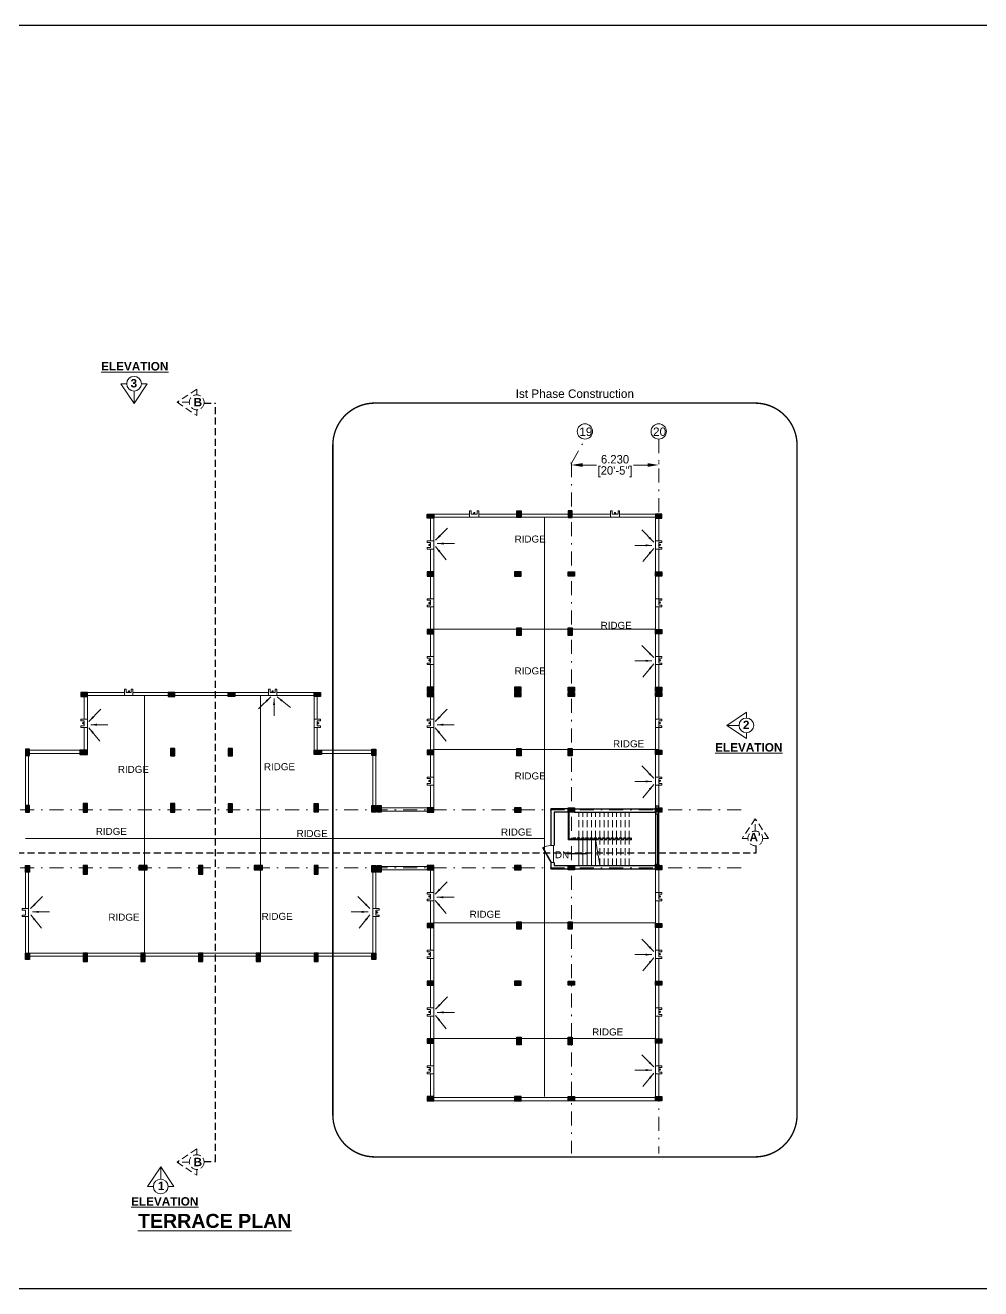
# Model space of a CAD drawing. Header units: millimetres. Extents: x 3614 to 12428, y -844 to 6844.
# Drawn here: x 5849.7 to 5917.8, y -352.7 to -262.7 of the extents above; entities that cross this region are included whole.
import ezdxf

# ---------------------------------------------------------------- set-up
doc = ezdxf.new("R2010")
doc.units = ezdxf.units.MM
doc.header["$LTSCALE"] = 40
doc.header["$MEASUREMENT"] = 0
doc.header["$PDMODE"] = 32
doc.header["$PDSIZE"] = 0.02
for name, pattern in [('CENTER2', [1.125, 0.75, -0.125, 0.125, -0.125]), ('DASHDOT', [1, 0.5, -0.25, 0, -0.25]), ('DASHED2', [0.375, 0.25, -0.125])]:
    doc.linetypes.add(name, pattern=pattern)
doc.layers.get('0').update_dxf_attribs({"linetype": 'CONTINUOUS', "lineweight": 20})
doc.layers.get('Defpoints').update_dxf_attribs({"linetype": 'CONTINUOUS', "lineweight": 20})
for name, color, linetype, lineweight in [('Beam', 254, 'CONTINUOUS', 25), ('Column', 252, 'CONTINUOUS', 30), ('Column Hatch', 253, 'CONTINUOUS', 13), ('Dim', 220, 'CONTINUOUS', 15), ('Door', 54, 'CONTINUOUS', 18), ('E1', 7, 'CONTINUOUS', 20), ('GRID', 134, 'DASHDOT', 13), ('GRID TEXT', 134, 'CENTER2', 13), ('Railing', 23, 'CONTINUOUS', 18), ('RIDGE', 255, 'CONTINUOUS', 15), ('Section', 72, 'DASHED2', 30), ('SLOP', 232, 'CONTINUOUS', 18), ('Stair', 1, 'CONTINUOUS', 15), ('TEXT', 7, 'CONTINUOUS', 20), ('title', 7, 'CONTINUOUS', 35), ('Wall', 7, 'CONTINUOUS', 30), ('Window', 150, 'CONTINUOUS', 15), ('Window-Wall', 7, 'CONTINUOUS', 18)]:
    doc.layers.add(name, color=color, linetype=linetype, lineweight=lineweight)
doc.styles.add('DIM', font='arial.ttf')
doc.styles.add('L120', font='simplex.shx', dxfattribs={"height": 1})
doc.styles.get("Standard").update_dxf_attribs({"font": 'txt.shx', "height": 0.03937})
doc.styles.add('Tabrej', font='GOTHIC.TTF')
doc.styles.add('Tabrej.', font='GOTHIC.TTF', dxfattribs={"height": 1})
doc.dimstyles.get("Standard").update_dxf_attribs({"dimtxt": 0.18, "dimasz": 0.18, "dimexe": 0.18, "dimexo": 0.0625, "dimgap": 0.09, "dimtad": 0, "dimtih": 1, "dimtoh": 1, "dimdec": 4, "dimzin": 0, "dimdsep": 46, "dimtxsty": 'Standard', "dimcen": 0.09, "dimadec": 0, "dimazin": 0, "dimtfac": 1, "dimtdec": 4, "dimtofl": 0, "dimtmove": 0, "dimatfit": 3, "dimfxl": 0, "dimtolj": 1, "dimtzin": 0, "dimarcsym": 0})
doc.dimstyles.new('Tabrej', dxfattribs={"dimtxt": 0.5, "dimasz": 0.45, "dimexe": 0.18, "dimexo": 0.0625, "dimgap": 0.09, "dimtad": 0, "dimdec": 3, "dimzin": 0, "dimdsep": 46, "dimtxsty": 'Tabrej', "dimcen": 0, "dimclrd": 256, "dimclre": 256, "dimclrt": 7, "dimaunit": 1, "dimadec": 3, "dimazin": 0, "dimtfac": 1, "dimtdec": 3, "dimtofl": 0, "dimtmove": 0, "dimatfit": 3, "dimfxl": 0, "dimtolj": 1, "dimtzin": 0, "dimlwd": -1, "dimlwe": -1, "dimarcsym": 0})

# ---------------------------------------------------------------- blocks, each defined once
blk = doc.blocks.new('COLUMN 546')
at = {"layer": 'Column Hatch'}
h = blk.add_hatch(color=0, dxfattribs=at)
h.dxf.hatch_style = 1
h.paths.add_polyline_path([(0, 0), (0.3, 0), (0.3, 0.46), (0, 0.46)])
at = {"layer": 'Column'}
for p, q in [((0.3, 0.46), (0, 0.46)), ((0, 0.46), (0, 0)), ((0, 0), (0.3, 0)), ((0.3, 0), (0.3, 0.46))]:
    blk.add_line(p, q, dxfattribs=at)
blk = doc.blocks.new('COLM 530')
at = {"layer": 'Column Hatch'}
h = blk.add_hatch(color=0, dxfattribs=at)
h.dxf.hatch_style = 1
h.paths.add_polyline_path([(5443.518, -633.795), (5443.218, -633.795), (5443.218, -634.325), (5443.518, -634.325)])
at = {"layer": 'Column'}
for p, q in [((5443.518, -633.795), (5443.218, -633.795)), ((5443.218, -633.795), (5443.218, -634.325)), ((5443.518, -634.325), (5443.518, -633.795)), ((5443.218, -634.325), (5443.518, -634.325))]:
    blk.add_line(p, q, dxfattribs=at)
blk = doc.blocks.new('colm 600')
at = {"layer": 'Column Hatch'}
h = blk.add_hatch(color=0, dxfattribs=at)
h.dxf.hatch_style = 1
h.paths.add_polyline_path([(5460.775, -628.796), (5460.475, -628.796), (5460.475, -629.396), (5460.775, -629.396)])
at = {"layer": 'Column'}
for p, q in [((5460.775, -628.796), (5460.475, -628.796)), ((5460.475, -628.796), (5460.475, -629.396)), ((5460.775, -629.396), (5460.775, -628.796)), ((5460.475, -629.396), (5460.775, -629.396))]:
    blk.add_line(p, q, dxfattribs=at)
blk = doc.blocks.new('*U18')
for p, q in [((0, 0), (0, -6)), ((40, 0), (40, -6))]:
    blk.add_line(p, q)
blk.add_lwpolyline([(0, 0), (34.6, 20), (35.5, 18.5), (0.9, -1.5)], close=True)
blk.add_arc((0, 0), 40, 0, 30)
blk = doc.blocks.new('DOOR1')
at = {"layer": 'Door'}
blk.add_line((0, 0), (1.2, 0), dxfattribs=at)
at = {"layer": 'Door', "xscale": 0.0300000000000013, "yscale": 0.0300000000000013, "zscale": 0.0300000000000013}
blk.add_blockref('*U18', (0, 0.18), dxfattribs=at)
blk = doc.blocks.new('*D65')
at = {"layer": 'Defpoints', "color": 0, "ltscale": 0.05, "transparency": 16777216}
for p in [(5888.601, -294.03), (5894.831, -294.03), (5894.831, -294.03)]:
    blk.add_point(p, dxfattribs=at)
at = {"layer": 'Dim', "ltscale": 0.05, "transparency": 16777216}
for p, q in [((5888.601, -293.967), (5888.601, -293.85)), ((5889.401, -294.03), (5890.407, -294.03)), ((5894.031, -294.03), (5893.026, -294.03)), ((5894.831, -293.967), (5894.831, -293.85))]:
    blk.add_line(p, q, dxfattribs=at)
for points in [[(5889.401, -293.896), (5889.401, -294.163), (5888.601, -294.03)], [(5894.031, -293.896), (5894.031, -294.163), (5894.831, -294.03)]]:
    blk.add_solid(points, dxfattribs=at)
at = {"layer": 'Dim', "color": 7, "lineweight": 18, "ltscale": 0.05, "transparency": 16777216, "char_height": 0.6, "attachment_point": 5, "style": 'Tabrej'}
for s, insert in [('\\A1;6.230', (5891.716, -293.625)), ('\\A1;[20\'-5"]', (5891.716, -294.508))]:
    blk.add_mtext(s, dxfattribs=dict(at, insert=insert))
blk = doc.blocks.new('drt')
at = {"layer": 'TEXT', "ltscale": 0.05}
for p, q in [((43.454, 26.367), (43.042, 26.367)), ((43.98, 24.969), (43.042, 26.367)), ((44.919, 26.367), (43.98, 24.969)), ((44.919, 26.367), (44.506, 26.367)), ((43.98, 25.841), (43.98, 24.969)), ((86.231, 2.02), (87.63, 2.959)), ((87.63, 2.546), (87.63, 2.959)), ((7.106, 2.255), (7.106, 2.667)), ((8.505, 1.729), (7.106, 2.667)), ((87.104, 2.02), (86.231, 2.02)), ((87.63, 1.082), (86.231, 2.02)), ((7.106, 0.79), (8.505, 1.729)), ((7.106, 0.79), (7.106, 1.203)), ((7.632, 1.729), (8.505, 1.729)), ((87.63, 1.082), (87.63, 1.494)), ((44.942, -30.84), (45.881, -29.442)), ((45.881, -30.314), (45.881, -29.442)), ((45.881, -29.442), (46.819, -30.84)), ((44.942, -30.84), (45.355, -30.84)), ((46.407, -30.84), (46.819, -30.84))]:
    blk.add_line(p, q, dxfattribs=at)
for centre in [(43.98, 26.367), (7.106, 1.729), (87.63, 2.02), (45.881, -30.84)]:
    blk.add_circle(centre, 0.526, dxfattribs=at)
at = {"layer": 'TEXT', "char_height": 0.6, "attachment_point": 1, "style": 'Tabrej.'}
for s, insert in [('{\\fArial|b1|i0|c0|p34;\\LELEVATION }', (41.63, 27.914)), ('{\\fArial|b1|i0|c0|p34;3}', (43.732, 26.705)), ('{\\fArial|b1|i0|c0|p34;2}', (87.382, 2.358)), ('{\\fArial|b1|i0|c0|p34;\\LELEVATION }', (4.487, 0.133)), ('{\\fArial|b1|i0|c0|p34;\\LELEVATION }', (85.399, 0.756)), ('{\\fArial|b1|i0|c0|p34;\\LELEVATION }', (43.767, -31.598))]:
    blk.add_mtext_dynamic_manual_height_columns(s, width=20.54056, gutter_width=5, heights=[0], dxfattribs=dict(at, insert=insert))
for s, insert, rotation in [('{\\fArial|b1|i0|c0|p34;4}', (6.865, 2.063), 1.0017), ('{\\fArial|b1|i0|c0|p34;1}', (45.684, -30.492), 359.4813)]:
    blk.add_mtext_dynamic_manual_height_columns(s, width=20.54056, gutter_width=5, heights=[0], dxfattribs=dict(at, insert=insert, rotation=rotation))
blk = doc.blocks.new('BDHVBFH')
at = {"layer": 'Section', "color": 7, "linetype": 'ByBlock', "lineweight": 20, "ltscale": 0.05}
for p, q in [((5432.399, -574.787), (5431.461, -576.186)), ((5432.399, -575.66), (5432.399, -574.787)), ((5433.338, -576.186), (5432.399, -574.787)), ((5431.873, -576.186), (5431.461, -576.186)), ((5433.338, -576.186), (5432.925, -576.186))]:
    blk.add_line(p, q, dxfattribs=at)
blk.add_circle((5432.399, -576.186), 0.526, dxfattribs=at)
blk = doc.blocks.new('SECT BB')
at = {"layer": 'Section', "ltscale": 0.05}
for p, q in [((5469.946, -289.614), (5470.752, -289.614)), ((5470.752, -343.655), (5470.752, -289.614)), ((5469.946, -343.655), (5470.752, -343.655))]:
    blk.add_line(p, q, dxfattribs=at)
at = {"layer": 'Section', "rotation": 90}
for p in [(4893.237, -5721.963), (4893.237, -5776.106)]:
    blk.add_blockref('BDHVBFH', p, dxfattribs=at)
at = {"layer": 'Section', "char_height": 0.6, "attachment_point": 1, "rotation": 1.0017, "style": 'Tabrej'}
for insert in [(5469.197, -289.257), (5469.197, -343.405)]:
    blk.add_mtext_dynamic_manual_height_columns('{\\fArial|b1|i0|c0|p34;B}', width=20.54056, gutter_width=5, heights=[0], dxfattribs=dict(at, insert=insert))
blk = doc.blocks.new('SEC AA')
at = {"layer": 'Section', "ltscale": 0.05}
for p, q in [((5428.116, -321.664), (5428.116, -321.164)), ((5509.295, -321.664), (5509.295, -321.164)), ((5428.116, -321.664), (5509.295, -321.664))]:
    blk.add_line(p, q, dxfattribs=at)
at = {"layer": 'Section'}
for p in [(-4.334, 255.545), (76.844, 255.545)]:
    blk.add_blockref('BDHVBFH', p, dxfattribs=at)
at = {"layer": 'Section', "char_height": 0.6, "attachment_point": 1, "rotation": 1.0017, "style": 'Tabrej'}
for s, insert in [('{\\fArial|b1|i0|c0|p34;A}', (5427.753, -320.249)), ("{\\fArial|b1|i0|c0|p34;A'}", (5508.818, -320.249))]:
    blk.add_mtext_dynamic_manual_height_columns(s, width=20.54056, gutter_width=5, heights=[0], dxfattribs=dict(at, insert=insert))

msp = doc.modelspace()

# ---------------------------------------------------------------- linework, layer by layer
at = {"layer": 'Beam', "ltscale": 0.05}
msp.add_lwpolyline([(5375.2505, -262.6934), (6008.3008, -262.6934), (6008.3008, -352.7314), (5375.2505, -352.7314)], close=True, dxfattribs=at)
at = {"layer": 'Dim', "color": 1, "linetype": 'DASHDOT', "ltscale": 0.05, "const_width": 0.1}
msp.add_lwpolyline([(5874.5999, -289.6162), (5901.6922, -289.6162, -0.4142136), (5904.6922, -292.6162), (5904.6922, -340.339, -0.4142136), (5901.6922, -343.339), (5874.5999, -343.339, -0.4142136), (5871.5999, -340.339), (5871.5999, -292.6162, -0.4142136)], format="xyb", close=True, dxfattribs=at)
at = {"layer": 'E1', "ltscale": 0.05}
for p, q in [((5878.5615, -299.4421), (5878.5615, -297.8271)), ((5881.349, -297.5271), (5878.7915, -297.5271)), ((5881.349, -297.7571), (5878.7915, -297.7571)), ((5878.7915, -299.4421), (5878.7915, -297.8271)), ((5884.7215, -297.5271), (5882.004, -297.5271)), ((5884.7215, -297.7571), (5882.004, -297.7571)), ((5885.0215, -297.5271), (5888.3714, -297.5271)), ((5885.0215, -297.7571), (5888.3714, -297.7571)), ((5891.389, -297.5271), (5888.6714, -297.5271)), ((5891.389, -297.7571), (5888.6714, -297.7571)), ((5894.6015, -297.5271), (5892.044, -297.5271)), ((5894.6015, -297.7571), (5892.044, -297.7571)), ((5894.6015, -299.4421), (5894.6015, -297.8271)), ((5894.8315, -299.4421), (5894.8315, -297.8271)), ((5878.5615, -301.6421), (5878.5615, -300.0271)), ((5878.7915, -301.6421), (5878.7915, -300.0271)), ((5894.6015, -301.6421), (5894.6015, -300.0271)), ((5894.8315, -301.6421), (5894.8315, -300.0271)), ((5878.5615, -303.5571), (5878.5615, -301.9421)), ((5878.7915, -303.5571), (5878.7915, -301.9421)), ((5894.6015, -303.5571), (5894.6015, -301.9421)), ((5894.8315, -303.5571), (5894.8315, -301.9421)), ((5878.5615, -305.7571), (5878.5615, -304.1421)), ((5878.7915, -305.7571), (5878.7915, -304.1421)), ((5894.6015, -305.7571), (5894.6015, -304.1421)), ((5894.8315, -305.7571), (5894.8315, -304.1421)), ((5878.5615, -307.6721), (5878.5615, -306.0571)), ((5878.7915, -307.6721), (5878.7915, -306.0571)), ((5894.6015, -307.6721), (5894.6015, -306.0571)), ((5894.8315, -307.6721), (5894.8315, -306.0571)), ((5878.5615, -309.8721), (5878.5615, -308.2571)), ((5878.7915, -309.8721), (5878.7915, -308.2571)), ((5894.6015, -309.8721), (5894.6015, -308.2571)), ((5894.8315, -309.8721), (5894.8315, -308.2571)), ((5853.8715, -310.5341), (5853.8715, -312.1491)), ((5854.1015, -310.2341), (5856.7551, -310.2341)), ((5854.1015, -310.4641), (5856.7551, -310.4641)), ((5854.1015, -310.5341), (5854.1015, -312.1491)), ((5857.3401, -310.2341), (5859.8715, -310.2341)), ((5857.3401, -310.4641), (5859.8715, -310.4641)), ((5860.3315, -310.2341), (5864.1465, -310.2341)), ((5860.3315, -310.4641), (5864.1465, -310.4641)), ((5864.6065, -310.2341), (5867.0228, -310.2341)), ((5864.6065, -310.4641), (5867.0228, -310.4641)), ((5870.2615, -310.2341), (5867.6078, -310.2341)), ((5870.2615, -310.4641), (5867.6078, -310.4641)), ((5870.2615, -310.5341), (5870.2615, -312.1491)), ((5870.4915, -310.5341), (5870.4915, -312.1491)), ((5878.5615, -312.1491), (5878.5615, -310.5341)), ((5878.7915, -312.1491), (5878.7915, -310.5341)), ((5894.6015, -312.1491), (5894.6015, -310.5341)), ((5894.8315, -312.1491), (5894.8315, -310.5341)), ((5853.8715, -312.7341), (5853.8715, -314.3491)), ((5854.1015, -312.7341), (5854.1015, -314.3491)), ((5870.2615, -312.7341), (5870.2615, -314.3491)), ((5870.4915, -312.7341), (5870.4915, -314.3491)), ((5878.5615, -314.3491), (5878.5615, -312.7341)), ((5878.7915, -314.3491), (5878.7915, -312.7341)), ((5894.6015, -314.3491), (5894.6015, -312.7341)), ((5894.8315, -314.3491), (5894.8315, -312.7341)), ((5849.6865, -318.3041), (5849.6865, -314.7291)), ((5849.9165, -318.3041), (5849.9165, -314.7291)), ((5853.5715, -314.3491), (5849.9865, -314.3491)), ((5853.5715, -314.5791), (5849.9865, -314.5791)), ((5870.7915, -314.3491), (5874.3765, -314.3491)), ((5870.7915, -314.5791), (5874.3765, -314.5791)), ((5874.4465, -318.3041), (5874.4465, -314.749)), ((5874.6765, -318.3041), (5874.6765, -314.749)), ((5878.5615, -316.2641), (5878.5615, -314.6491)), ((5878.7915, -316.2641), (5878.7915, -314.6491)), ((5894.6015, -316.2641), (5894.6015, -314.6491)), ((5894.8315, -316.2641), (5894.8315, -314.6491)), ((5878.5615, -318.4641), (5878.5615, -316.8491)), ((5878.7915, -318.4641), (5878.7915, -316.8491)), ((5894.6015, -318.4641), (5894.6015, -316.8491)), ((5894.8315, -318.4641), (5894.8315, -316.8491)), ((5878.3315, -318.4641), (5875.0385, -318.4641)), ((5878.3315, -318.6941), (5875.0385, -318.6941)), ((5849.6865, -323.0391), (5849.6865, -325.6316)), ((5849.9165, -323.0391), (5849.9165, -325.6316)), ((5874.4465, -323.0391), (5874.4465, -325.6316)), ((5874.6765, -323.0391), (5874.6765, -325.6316)), ((5878.3315, -322.6491), (5875.0385, -322.6491)), ((5878.3315, -322.8791), (5875.0385, -322.8791)), ((5878.5615, -322.8791), (5878.5615, -324.4941)), ((5878.7915, -322.8791), (5878.7915, -324.4941)), ((5894.6015, -324.4941), (5894.6015, -322.8791)), ((5894.8315, -324.4941), (5894.8315, -322.8791)), ((5878.5615, -325.0791), (5878.5615, -326.6941)), ((5878.7915, -325.0791), (5878.7915, -326.6941)), ((5894.6015, -326.6941), (5894.6015, -325.0791)), ((5894.8315, -326.6941), (5894.8315, -325.0791)), ((5849.6865, -326.2166), (5849.6865, -328.8091)), ((5849.9165, -326.2166), (5849.9165, -328.8091)), ((5874.4465, -326.2166), (5874.4465, -328.8091)), ((5874.6765, -326.2166), (5874.6765, -328.8091)), ((5878.5615, -326.9941), (5878.5615, -328.6091)), ((5878.7915, -326.9941), (5878.7915, -328.6091)), ((5894.6015, -328.6091), (5894.6015, -326.9941)), ((5894.8315, -328.6091), (5894.8315, -326.9941)), ((5849.9865, -328.8091), (5874.3765, -328.8091)), ((5849.9865, -329.0391), (5874.3765, -329.0391)), ((5878.5615, -329.1941), (5878.5615, -330.8091)), ((5878.7915, -329.1941), (5878.7915, -330.8091)), ((5894.6015, -330.8091), (5894.6015, -329.1941)), ((5894.8315, -330.8091), (5894.8315, -329.1941)), ((5878.5615, -331.1091), (5878.5615, -332.7241)), ((5878.7915, -331.1091), (5878.7915, -332.7241)), ((5894.6015, -332.7241), (5894.6015, -331.1091)), ((5894.8315, -332.7241), (5894.8315, -331.1091)), ((5878.5615, -333.3091), (5878.5615, -334.9241)), ((5878.7915, -333.3091), (5878.7915, -334.9241)), ((5894.6015, -334.9241), (5894.6015, -333.3091)), ((5894.8315, -334.9241), (5894.8315, -333.3091)), ((5878.5615, -335.2241), (5878.5615, -336.8391)), ((5878.7915, -335.2241), (5878.7915, -336.8391)), ((5894.6015, -336.8391), (5894.6015, -335.2241)), ((5894.8315, -336.8391), (5894.8315, -335.2241)), ((5878.5615, -337.4241), (5878.5615, -339.0391)), ((5878.7915, -337.4241), (5878.7915, -339.0391)), ((5894.6015, -339.0391), (5894.6015, -337.4241)), ((5894.8315, -339.0391), (5894.8315, -337.4241)), ((5878.7915, -339.1091), (5894.6015, -339.1091)), ((5878.7915, -339.3391), (5894.6015, -339.3391))]:
    msp.add_line(p, q, dxfattribs=at)
at = {"layer": 'E1'}
for points in [[(5882.004, -297.7592), (5882.004, -297.2992), (5881.889, -297.2992), (5881.889, -297.5292), (5881.464, -297.5292), (5881.464, -297.2992), (5881.349, -297.2992), (5881.349, -297.7592), (5882.004, -297.7592)], [(5891.389, -297.7571), (5891.389, -297.2971), (5891.504, -297.2971), (5891.504, -297.5271), (5891.929, -297.5271), (5891.929, -297.2971), (5892.044, -297.2971), (5892.044, -297.7571), (5891.389, -297.7571)], [(5878.7915, -299.4421), (5878.3315, -299.4421), (5878.3315, -299.5571), (5878.5615, -299.5571), (5878.5615, -299.9121), (5878.3315, -299.9121), (5878.3315, -300.0271), (5878.7915, -300.0271), (5878.7915, -299.4421)], [(5894.6015, -299.4421), (5895.0615, -299.4421), (5895.0615, -299.5571), (5894.8315, -299.5571), (5894.8315, -299.9121), (5895.0615, -299.9121), (5895.0615, -300.0271), (5894.6015, -300.0271), (5894.6015, -299.4421)], [(5878.7915, -304.1421), (5878.3315, -304.1421), (5878.3315, -304.0271), (5878.5615, -304.0271), (5878.5615, -303.6721), (5878.3315, -303.6721), (5878.3315, -303.5571), (5878.7915, -303.5571), (5878.7915, -304.1421)], [(5894.6015, -303.5571), (5895.0615, -303.5571), (5895.0615, -303.6721), (5894.8315, -303.6721), (5894.8315, -304.0271), (5895.0615, -304.0271), (5895.0615, -304.1421), (5894.6015, -304.1421), (5894.6015, -303.5571)], [(5878.7915, -307.6721), (5878.3315, -307.6721), (5878.3315, -307.7871), (5878.5615, -307.7871), (5878.5615, -308.1421), (5878.3315, -308.1421), (5878.3315, -308.2571), (5878.7915, -308.2571), (5878.7915, -307.6721)], [(5894.6015, -307.6721), (5895.0615, -307.6721), (5895.0615, -307.7871), (5894.8315, -307.7871), (5894.8315, -308.1421), (5895.0615, -308.1421), (5895.0615, -308.2571), (5894.6015, -308.2571), (5894.6015, -307.6721)], [(5857.3401, -310.4641), (5857.3401, -310.0041), (5857.2251, -310.0041), (5857.2251, -310.2341), (5856.8701, -310.2341), (5856.8701, -310.0041), (5856.7551, -310.0041), (5856.7551, -310.4641), (5857.3401, -310.4641)], [(5867.0228, -310.4641), (5867.0228, -310.0041), (5867.1378, -310.0041), (5867.1378, -310.2341), (5867.4928, -310.2341), (5867.4928, -310.0041), (5867.6078, -310.0041), (5867.6078, -310.4641), (5867.0228, -310.4641)], [(5854.1015, -312.1491), (5853.6415, -312.1491), (5853.6415, -312.2641), (5853.8715, -312.2641), (5853.8715, -312.6191), (5853.6415, -312.6191), (5853.6415, -312.7341), (5854.1015, -312.7341), (5854.1015, -312.1491)], [(5870.2615, -312.1491), (5870.7215, -312.1491), (5870.7215, -312.2641), (5870.4915, -312.2641), (5870.4915, -312.6191), (5870.7215, -312.6191), (5870.7215, -312.7341), (5870.2615, -312.7341), (5870.2615, -312.1491)], [(5878.7915, -312.1491), (5878.3315, -312.1491), (5878.3315, -312.2641), (5878.5615, -312.2641), (5878.5615, -312.6191), (5878.3315, -312.6191), (5878.3315, -312.7341), (5878.7915, -312.7341), (5878.7915, -312.1491)], [(5894.6015, -312.1491), (5895.0615, -312.1491), (5895.0615, -312.2641), (5894.8315, -312.2641), (5894.8315, -312.6191), (5895.0615, -312.6191), (5895.0615, -312.7341), (5894.6015, -312.7341), (5894.6015, -312.1491)], [(5878.7915, -316.2641), (5878.3315, -316.2641), (5878.3315, -316.3791), (5878.5615, -316.3791), (5878.5615, -316.7341), (5878.3315, -316.7341), (5878.3315, -316.8491), (5878.7915, -316.8491), (5878.7915, -316.2641)], [(5894.6015, -316.2641), (5895.0615, -316.2641), (5895.0615, -316.3791), (5894.8315, -316.3791), (5894.8315, -316.7341), (5895.0615, -316.7341), (5895.0615, -316.8491), (5894.6015, -316.8491), (5894.6015, -316.2641)], [(5878.7915, -324.4941), (5878.3315, -324.4941), (5878.3315, -324.6091), (5878.5615, -324.6091), (5878.5615, -324.9641), (5878.3315, -324.9641), (5878.3315, -325.0791), (5878.7915, -325.0791), (5878.7915, -324.4941)], [(5894.6015, -324.4941), (5895.0615, -324.4941), (5895.0615, -324.6091), (5894.8315, -324.6091), (5894.8315, -324.9641), (5895.0615, -324.9641), (5895.0615, -325.0791), (5894.6015, -325.0791), (5894.6015, -324.4941)], [(5849.9165, -325.6316), (5849.4565, -325.6316), (5849.4565, -325.7466), (5849.6865, -325.7466), (5849.6865, -326.1016), (5849.4565, -326.1016), (5849.4565, -326.2166), (5849.9165, -326.2166), (5849.9165, -325.6316)], [(5874.4465, -325.6316), (5874.9065, -325.6316), (5874.9065, -325.7466), (5874.6765, -325.7466), (5874.6765, -326.1016), (5874.9065, -326.1016), (5874.9065, -326.2166), (5874.4465, -326.2166), (5874.4465, -325.6316)], [(5878.7915, -328.6091), (5878.3315, -328.6091), (5878.3315, -328.7241), (5878.5615, -328.7241), (5878.5615, -329.0791), (5878.3315, -329.0791), (5878.3315, -329.1941), (5878.7915, -329.1941), (5878.7915, -328.6091)], [(5894.6015, -328.6091), (5895.0615, -328.6091), (5895.0615, -328.7241), (5894.8315, -328.7241), (5894.8315, -329.0791), (5895.0615, -329.0791), (5895.0615, -329.1941), (5894.6015, -329.1941), (5894.6015, -328.6091)], [(5878.7915, -332.7241), (5878.3315, -332.7241), (5878.3315, -332.8391), (5878.5615, -332.8391), (5878.5615, -333.1941), (5878.3315, -333.1941), (5878.3315, -333.3091), (5878.7915, -333.3091), (5878.7915, -332.7241)], [(5894.6015, -332.7241), (5895.0615, -332.7241), (5895.0615, -332.8391), (5894.8315, -332.8391), (5894.8315, -333.1941), (5895.0615, -333.1941), (5895.0615, -333.3091), (5894.6015, -333.3091), (5894.6015, -332.7241)], [(5878.7915, -336.8391), (5878.3315, -336.8391), (5878.3315, -336.9541), (5878.5615, -336.9541), (5878.5615, -337.3091), (5878.3315, -337.3091), (5878.3315, -337.4241), (5878.7915, -337.4241), (5878.7915, -336.8391)], [(5894.6015, -336.8391), (5895.0615, -336.8391), (5895.0615, -336.9541), (5894.8315, -336.9541), (5894.8315, -337.3091), (5895.0615, -337.3091), (5895.0615, -337.4241), (5894.6015, -337.4241), (5894.6015, -336.8391)]]:
    msp.add_lwpolyline(points, dxfattribs=at)
for centre in [(5881.6765, -297.4575), (5891.7165, -297.4554), (5878.4898, -299.7204), (5894.9031, -299.7204), (5878.4898, -303.8638), (5894.9031, -303.8354), (5878.4898, -307.9504), (5894.9031, -307.9504), (5857.0618, -310.1624), (5867.3011, -310.1624), (5853.7998, -312.4274), (5870.5631, -312.4274), (5878.4898, -312.4274), (5894.9031, -312.4274), (5878.4898, -316.5424), (5894.9031, -316.5424), (5878.4898, -324.7724), (5894.9031, -324.7724), (5874.7481, -325.9099), (5878.4898, -328.8874), (5894.9031, -328.8874), (5878.4898, -333.0024), (5894.9031, -333.0024), (5878.4898, -337.1174), (5894.9031, -337.1174)]:
    msp.add_circle(centre, 0.05, dxfattribs=at)
at = {"layer": 'GRID', "lineweight": 18, "ltscale": 0.05}
for p, q in [((5888.6015, -293.8978), (5889.5824, -292.1987)), ((5894.8315, -292.1842), (5894.8315, -343.0844)), ((5888.6015, -293.8978), (5888.6015, -343.0844)), ((5900.7031, -318.6141), (5825.7563, -318.6141)), ((5900.7031, -322.7291), (5825.7473, -322.7291))]:
    msp.add_line(p, q, dxfattribs=at)
at = {"layer": 'GRID TEXT', "linetype": 'ByBlock', "lineweight": 20, "ltscale": 0.05}
for centre in [(5889.5712, -291.6394), (5894.8286, -291.6394)]:
    msp.add_circle(centre, 0.5447, dxfattribs=at)
at = {"layer": 'Railing', "ltscale": 0.05}
for p, q in [((5888.3715, -318.7641), (5888.3715, -320.7491)), ((5888.4515, -318.7641), (5888.4515, -320.6741))]:
    msp.add_line(p, q, dxfattribs=at)
at = {"layer": 'Railing', "linetype": 'ByBlock', "ltscale": 0.05}
for p, q in [((5888.3715, -320.7491), (5890.343, -320.7491)), ((5888.4515, -320.6741), (5890.3309, -320.6741))]:
    msp.add_line(p, q, dxfattribs=at)
at = {"layer": 'Railing', "linetype": 'DASHED2', "ltscale": 0.02}
for p, q in [((5888.7165, -320.5941), (5892.8815, -320.5941)), ((5888.7165, -320.5941), (5888.7165, -320.6691)), ((5888.7165, -320.6691), (5892.8815, -320.6691)), ((5890.3311, -320.6741), (5892.8815, -320.6741)), ((5890.3431, -320.7491), (5892.8815, -320.7491)), ((5892.8815, -320.6691), (5892.8815, -320.5941)), ((5892.8815, -320.7491), (5892.8815, -320.6741))]:
    msp.add_line(p, q, dxfattribs=at)
at = {"layer": 'RIDGE', "linetype": 'ByBlock', "lineweight": 18, "ltscale": 0.05}
for p, q in [((5886.6965, -339.0391), (5886.6965, -297.7571)), ((5878.7915, -305.7221), (5894.6015, -305.7221)), ((5858.1845, -310.4641), (5858.1845, -328.7741)), ((5866.4465, -310.4641), (5866.4465, -328.7741)), ((5878.7915, -314.3141), (5894.8315, -314.3141)), ((5849.6865, -320.6366), (5886.6965, -320.6366)), ((5878.7915, -326.6591), (5894.6015, -326.6591)), ((5878.7915, -334.8891), (5894.6015, -334.8891))]:
    msp.add_line(p, q, dxfattribs=at)
at = {"layer": 'Stair', "linetype": 'DASHED2', "ltscale": 0.05}
for p, q in [((5889.1315, -320.5941), (5889.1315, -318.7641)), ((5889.4315, -320.5941), (5889.4315, -318.7641)), ((5889.7315, -320.5941), (5889.7315, -318.7641)), ((5890.0315, -320.5941), (5890.0315, -318.7641)), ((5890.3315, -320.5941), (5890.3315, -318.7641)), ((5890.6315, -320.5941), (5890.6315, -318.7641)), ((5890.9315, -320.5941), (5890.9315, -318.7641)), ((5891.2315, -320.5941), (5891.2315, -318.7641)), ((5891.5315, -320.5941), (5891.5315, -318.7641)), ((5891.8315, -320.5941), (5891.8315, -318.7641)), ((5892.1315, -320.5941), (5892.1315, -318.7641)), ((5892.4315, -320.5941), (5892.4315, -318.7641)), ((5892.7315, -320.5941), (5892.7315, -318.7641)), ((5890.6315, -322.5791), (5890.6315, -320.7491)), ((5890.9315, -322.5791), (5890.9315, -320.7491)), ((5891.2315, -322.5791), (5891.2315, -320.7491)), ((5891.5315, -322.5791), (5891.5315, -320.7491)), ((5891.8315, -322.5791), (5891.8315, -320.7491)), ((5892.1315, -322.5791), (5892.1315, -320.7491)), ((5892.4315, -322.5791), (5892.4315, -320.7491)), ((5892.7315, -322.5791), (5892.7315, -320.7491))]:
    msp.add_line(p, q, dxfattribs=at)
at = {"layer": 'Stair', "ltscale": 0.05}
for p, q in [((5889.1315, -322.5791), (5889.1315, -320.7491)), ((5889.4315, -322.5791), (5889.4315, -320.7491)), ((5889.7315, -322.5791), (5889.7315, -320.7491)), ((5890.0315, -322.5791), (5890.0315, -320.7491)), ((5890.3315, -322.5791), (5890.3315, -320.7491))]:
    msp.add_line(p, q, dxfattribs=at)
at = {"layer": 'TEXT', "ltscale": 0.05}
for p, q in [((5890.4754, -321.5879), (5890.3315, -320.6741)), ((5890.5457, -321.5834), (5890.4291, -321.8082)), ((5890.5092, -321.8027), (5890.4291, -321.8082)), ((5890.4754, -321.5879), (5890.5457, -321.5834)), ((5890.6315, -322.5791), (5890.5092, -321.8027))]:
    msp.add_line(p, q, dxfattribs=at)
at = {"layer": 'title', "ltscale": 0.05}
msp.add_line((5890.5146, -321.8367), (5890.5146, -321.8367), dxfattribs=at)
at = {"layer": 'Wall', "linetype": 'ByBlock', "ltscale": 0.05}
for p, q in [((5888.3715, -318.5341), (5887.1385, -318.5341)), ((5887.1385, -318.5341), (5887.1385, -321.1491)), ((5888.3715, -318.7641), (5887.3715, -318.7641)), ((5887.3715, -318.7641), (5887.3715, -321.1491)), ((5887.1385, -322.3491), (5887.1385, -322.8091)), ((5887.3715, -322.3491), (5887.3715, -322.5791))]:
    msp.add_line(p, q, dxfattribs=at)
at = {"layer": 'Wall'}
for p, q in [((5888.8315, -318.5341), (5894.6015, -318.5341)), ((5888.8315, -318.7641), (5894.6015, -318.7641)), ((5887.1385, -322.8091), (5888.3715, -322.8091)), ((5887.3715, -322.5791), (5888.3715, -322.5791)), ((5888.8315, -322.5791), (5894.6015, -322.5791)), ((5888.8315, -322.8091), (5894.6015, -322.8091))]:
    msp.add_line(p, q, dxfattribs=at)
for points in [[(5894.8315, -318.4641), (5894.8315, -318.3491), (5894.6015, -318.3491), (5894.6015, -318.4641), (5894.8315, -318.4641)], [(5894.8315, -318.8791), (5894.8315, -318.7641), (5894.6015, -318.7641), (5894.6015, -318.8791), (5894.8315, -318.8791)], [(5894.6015, -322.5791), (5894.6015, -322.4641), (5894.8315, -322.4641), (5894.8315, -322.5791), (5894.6015, -322.5791)]]:
    msp.add_lwpolyline(points, dxfattribs=at)
at = {"layer": 'Window'}
for p, q in [((5894.7505, -318.8791), (5894.7505, -322.4641)), ((5894.7805, -318.8791), (5894.7805, -322.4641))]:
    msp.add_line(p, q, dxfattribs=at)
at = {"layer": 'Window-Wall'}
for p, q in [((5894.8315, -318.8791), (5894.6015, -318.8791)), ((5894.6015, -322.4641), (5894.6015, -318.8791)), ((5894.7165, -318.8791), (5894.7165, -322.4641)), ((5894.8315, -318.8791), (5894.8315, -322.4641)), ((5894.8315, -322.4641), (5894.6015, -322.4641))]:
    msp.add_line(p, q, dxfattribs=at)

# ---------------------------------------------------------------- block references
at = {"color": 7, "extrusion": (0, 0, -1), "zscale": -1}
for p, rotation in [((-5878.7915, -297.5271), 270), ((-5888.3715, -301.9421), 90.00000000000004), ((-5894.6015, -301.9421), 90.00000000000004), ((-5894.6015, -306.0571), 90.00000000000004), ((-5864.1465, -310.5341), 90.00000000000004), ((-5870.2615, -310.5341), 90.00000000000004), ((-5888.3715, -310.1721), 90.00000000000004), ((-5888.3715, -310.5341), 90.00000000000004), ((-5894.6015, -310.1721), 90.00000000000004), ((-5894.6015, -310.5341), 90.00000000000004), ((-5894.6015, -314.6491), 90.00000000000004), ((-5888.3715, -318.7641), 90.00000000000004), ((-5894.6015, -318.7641), 90.00000000000004), ((-5849.6865, -322.5791), 180), ((-5874.3765, -322.5791), 180), ((-5874.7385, -322.5791), 180), ((-5888.3715, -322.8791), 90.00000000000004), ((-5894.6015, -322.8791), 90.00000000000004), ((-5894.6015, -326.9941), 90.00000000000004), ((-5849.6865, -328.8091), 180), ((-5874.3765, -328.8091), 180), ((-5888.3715, -331.1091), 90.00000000000004), ((-5894.6015, -331.1091), 90.00000000000004), ((-5894.6015, -335.2241), 90.00000000000004), ((-5888.3715, -339.3391), 90.00000000000004), ((-5894.6015, -339.3391), 90.00000000000004)]:
    msp.add_blockref('COLUMN 546', p, dxfattribs=dict(at, rotation=rotation))
for p in [(-5885.0215, -297.762), (-5874.6765, -314.7291), (-5874.6765, -318.7641), (-5875.0385, -318.7641)]:
    msp.add_blockref('COLUMN 546', p, dxfattribs=at)
at = {"color": 7, "extrusion": (0, 0, -1), "xscale": -1, "zscale": -1}
for p in [(-5888.3715, -297.762), (-5849.6865, -314.7291), (-5849.6865, -318.7641)]:
    msp.add_blockref('COLUMN 546', p, dxfattribs=at)
for p, rotation in [((-5894.6015, -297.5271), 90), ((-5878.7915, -301.9421), 270), ((-5885.0215, -301.9421), 270), ((-5878.7915, -306.0571), 270), ((-5854.1015, -310.5341), 270), ((-5860.3315, -310.5341), 270), ((-5878.7915, -310.1721), 270), ((-5878.7915, -310.5341), 270), ((-5885.0215, -310.1721), 270), ((-5885.0215, -310.5341), 270), ((-5878.7915, -314.6491), 270), ((-5878.7915, -318.7641), 270), ((-5885.0215, -318.7641), 270), ((-5878.7915, -322.8791), 270), ((-5885.0215, -322.8791), 270), ((-5878.7915, -326.9941), 270), ((-5878.7915, -331.1091), 270), ((-5885.0215, -331.1091), 270), ((-5878.7915, -335.2241), 270), ((-5878.7915, -339.3391), 270), ((-5885.0215, -339.3391), 270)]:
    msp.add_blockref('COLUMN 546', p, dxfattribs=dict(at, rotation=rotation))
at = {"xscale": -1}
for name, p in [('COLM 530', (11328.2393, 328.1528)), ('COLM 530', (11331.8893, 328.1528)), ('COLM 530', (11328.2393, 319.5608)), ('COLM 530', (11331.8893, 319.5608)), ('colm 600', (11331.0365, 310.6317)), ('COLM 530', (11328.2393, 307.215)), ('COLM 530', (11331.8893, 307.215)), ('COLM 530', (11328.2393, 298.9858)), ('COLM 530', (11331.8893, 298.9858))]:
    msp.add_blockref(name, p, dxfattribs=at)
at = {"rotation": 270}
for name, p in [('COLM 530', (6487.8963, 5128.8687)), ('colm 600', (6487.1622, 5137.896)), ('colm 600', (6495.3922, 5137.896))]:
    msp.add_blockref(name, p, dxfattribs=at)
for name, p in [('COLM 530', (416.8136, 319.5608)), ('COLM 530', (420.9286, 319.5608)), ('colm 600', (393.3264, 310.6317)), ('colm 600', (399.5564, 310.6317)), ('colm 600', (403.6714, 310.6316)), ('colm 600', (393.3264, 306.2167)), ('colm 600', (401.5564, 306.2167)), ('colm 600', (409.7864, 306.2167)), ('colm 600', (393.3264, 299.9867)), ('colm 600', (397.4414, 299.9867)), ('colm 600', (401.5564, 299.9867)), ('colm 600', (405.6714, 299.9867)), ('colm 600', (409.7864, 299.9867))]:
    msp.add_blockref(name, p)
at = {"xscale": -1, "rotation": 90}
msp.add_blockref('COLM 530', (5236.4666, 5128.8687), dxfattribs=at)
at = {"layer": 'Section'}
for name in ['SECT BB', 'SEC AA']:
    msp.add_blockref(name, (392.4736, 0), dxfattribs=at)
at = {"layer": 'Wall'}
msp.add_blockref('drt', (5813.4506, -314.6083), dxfattribs=at)
at = {"layer": 'Wall', "rotation": 89.99999999999997}
msp.add_blockref('DOOR1', (5887.3185, -322.3491), dxfattribs=at)

# ---------------------------------------------------------------- texts
at = {"layer": 'Dim', "color": 1, "ltscale": 0.05, "insert": (5884.6337, -288.646), "char_height": 0.6, "attachment_point": 1, "style": 'DIM'}
msp.add_mtext_dynamic_manual_height_columns('Ist Phase Construction', width=13.187142, gutter_width=5, heights=[0], dxfattribs=at)
at = {"layer": 'GRID TEXT', "lineweight": 18, "ltscale": 0.05, "char_height": 0.6, "attachment_point": 1, "style": 'Tabrej.'}
for s, insert in [('{\\fArial|b0|i0|c0|p34;19}', (5889.1676, -291.3589)), ('{\\fArial|b0|i0|c0|p34;20}', (5894.425, -291.3589))]:
    msp.add_mtext_dynamic_manual_height_columns(s, width=2.477927, gutter_width=5, heights=[0], dxfattribs=dict(at, insert=insert))
at = {"layer": 'TEXT', "attachment_point": 1, "style": 'DIM'}
for s, width, insert, char_height in [('{\\fArial|b0|i0|c0|p34;RIDGE}', 2.841392, (5884.5596, -299.056), 0.5), ('{\\fArial|b0|i0|c0|p34;RIDGE}', 2.841392, (5890.692, -305.205), 0.5), ('{\\fArial|b0|i0|c0|p34;RIDGE}', 2.841392, (5884.5596, -308.4529), 0.5), ('{\\fArial|b0|i0|c0|p34;RIDGE}', 2.841392, (5891.579, -313.6466), 0.5), ('{\\fArial|b0|i0|c0|p34;RIDGE}', 2.841392, (5856.2775, -315.4693), 0.5), ('{\\fArial|b0|i0|c0|p34;RIDGE}', 2.841392, (5866.6886, -315.2794), 0.5), ('{\\fArial|b0|i0|c0|p34;RIDGE}', 2.841392, (5884.5596, -315.9383), 0.5), ('{\\fArial|b0|i0|c0|p34;RIDGE}', 2.841392, (5854.7043, -319.8901), 0.5), ('{\\fArial|b0|i0|c0|p34;RIDGE}', 2.841392, (5869.0205, -320.0437), 0.5), ('{\\fArial|b0|i0|c0|p34;RIDGE}', 2.841392, (5883.5885, -319.9356), 0.5), ('{\\fArial|b0|i0|c0|p34;DN}', 1.50962, (5887.4354, -321.5516), 0.5), ('{\\fArial|b0|i0|c0|p34;RIDGE}', 2.841392, (5866.5228, -325.9439), 0.5), ('{\\fArial|b0|i0|c0|p34;RIDGE}', 2.841392, (5881.3543, -325.7955), 0.5), ('{\\fArial|b0|i0|c0|p34;RIDGE}', 2.841392, (5855.6042, -326.003), 0.5), ('{\\fArial|b0|i0|c0|p34;RIDGE}', 2.841392, (5890.0874, -334.1825), 0.5), ('{\\fArial|b1|i0|c0|p34;\\LTERRACE PLAN}', 20.540561, (5857.7093, -347.3967), 1)]:
    msp.add_mtext_dynamic_manual_height_columns(s, width=width, gutter_width=5, heights=[0], dxfattribs=dict(at, insert=insert, char_height=char_height))

# ---------------------------------------------------------------- dimensions: what is measured, and where the dimension line sits
at = {"layer": 'Dim', "lineweight": 18, "ltscale": 0.05}
dim = msp.add_linear_dim(base=(5894.8315, -294.0297), p1=(5888.6015, -294.0297), p2=(5894.8315, -294.0297), dimstyle='Tabrej', override={"dimtxt": 0.6, "dimasz": 0.8, "dimpost": '\\X', "dimtmove": 1}, dxfattribs=at)
dim.commit()
dim.dimension.update_dxf_attribs({"geometry": '*D65', "text_midpoint": (5891.7165, -294.0297)})

# ---------------------------------------------------------------- leaders
at = {"layer": 'SLOP', "linetype": 'ByBlock', "ltscale": 0.05}
for points in [[(5878.9147, -299.3976), (5879.7677, -298.5282)], [(5894.4762, -299.5259), (5893.6232, -298.6566)], [(5879.0456, -299.6268), (5880.2636, -299.6268)], [(5894.3453, -299.7552), (5893.1273, -299.7552)], [(5878.9201, -299.8459), (5879.6905, -300.7893)], [(5894.4708, -299.9743), (5893.7004, -300.9176)], [(5894.4762, -307.7559), (5893.6232, -306.8866)], [(5894.3453, -307.9852), (5893.1273, -307.9852)], [(5894.4708, -308.2043), (5893.7004, -309.1476)], [(5867.1825, -310.5456), (5866.3132, -311.3986)], [(5867.6309, -310.551), (5868.5742, -311.3214)], [(5854.2093, -312.3089), (5855.0623, -311.4396)], [(5867.4118, -310.6765), (5867.4118, -311.8945)], [(5878.8993, -312.3089), (5879.7523, -311.4396)], [(5854.2148, -312.7573), (5854.9852, -313.7006)], [(5854.3403, -312.5382), (5855.5582, -312.5382)], [(5878.9048, -312.7573), (5879.6752, -313.7006)], [(5879.0303, -312.5382), (5880.2482, -312.5382)], [(5894.4762, -316.3479), (5893.6232, -315.4786)], [(5894.3453, -316.5772), (5893.1273, -316.5772)], [(5894.4708, -316.7963), (5893.7004, -317.7396)], [(5878.8943, -324.605), (5879.7474, -323.7357)], [(5850.0583, -325.6467), (5850.9114, -324.7774)], [(5874.2465, -325.6467), (5873.3934, -324.7774)], [(5879.0253, -324.8343), (5880.2433, -324.8343)], [(5850.1893, -325.876), (5851.4072, -325.876)], [(5874.1155, -325.876), (5872.8976, -325.876)], [(5878.8998, -325.0534), (5879.6702, -325.9967)], [(5850.0638, -326.0951), (5850.8342, -327.0384)], [(5874.241, -326.0951), (5873.4706, -327.0384)], [(5894.4797, -328.6929), (5893.6266, -327.8236)], [(5894.3487, -328.9222), (5893.1308, -328.9222)], [(5894.4742, -329.1413), (5893.7038, -330.0846)], [(5878.9147, -332.8079), (5879.7677, -331.9386)], [(5879.0456, -333.0372), (5880.2636, -333.0372)], [(5878.9201, -333.2563), (5879.6905, -334.1996)], [(5894.4797, -336.9229), (5893.6266, -336.0536)], [(5894.3487, -337.1522), (5893.1308, -337.1522)], [(5894.4742, -337.3713), (5893.7038, -338.3146)]]:
    msp.add_leader(points, dimstyle='Tabrej', override={"dimgap": 0.09, "dimtad": 0}, dxfattribs=at)
at = {"layer": 'TEXT'}
msp.add_leader([(5889.7342, -321.7341), (5888.2498, -321.7341)], dimstyle='Standard', override={"dimscale": 40, "dimasz": 0.01, "dimgap": 0.09, "dimtad": 0, "dimpost": "'", "dimtxsty": 'L120', "dimarcsym": 1}, dxfattribs=at)

doc.saveas('drawing.dxf')
